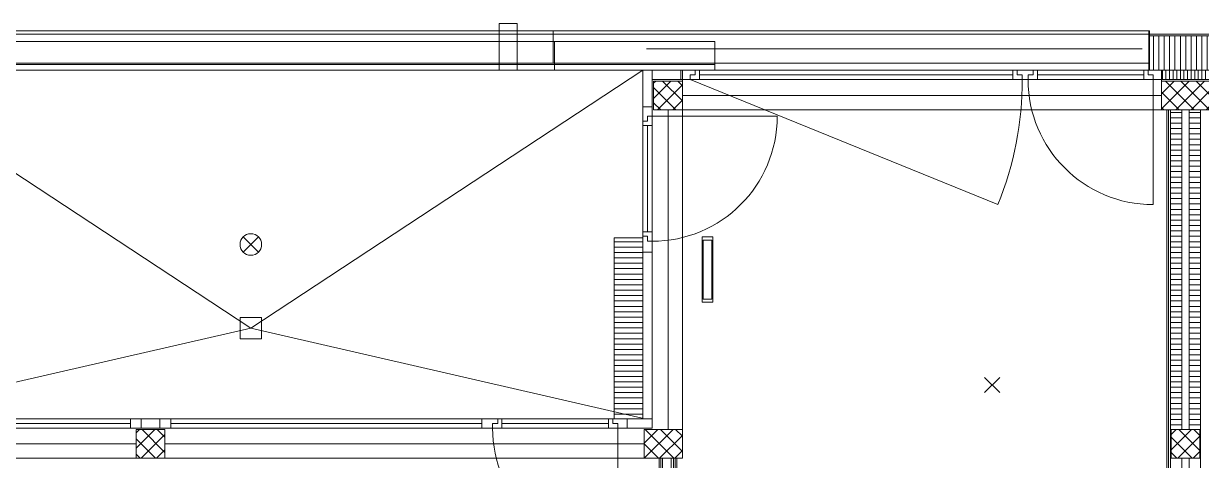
# Model space of a CAD drawing. Extents: x -5275 to 65950, y -3225 to 18875.
# Drawn here: x 15041 to 23236, y 13110 to 16150 of the extents above; entities that cross this region are included whole.
import ezdxf

# ---------------------------------------------------------------- set-up
doc = ezdxf.new("R2010")
doc.units = 0
doc.header["$LTSCALE"] = 50
doc.layers.get('0').update_dxf_attribs({"lineweight": 25})
doc.layers.add('Zargen Fenster', color=7, linetype='Continuous', lineweight=25)

# ---------------------------------------------------------------- blocks, each defined once
blk = doc.blocks.new('Blockreferenz-A0MJL01ZFC', base_point=(22989.4, 15760))
at = {"layer": 'Zargen Fenster', "color": 8, "lineweight": 13, "true_color": 0x808080}
for p, q in [((22989.4, 15760), (22989.4, 15825)), ((23014.4, 15760), (23014.4, 15825)), ((23039.4, 15760), (23039.4, 15825)), ((23064.4, 15760), (23064.4, 15825)), ((23089.4, 15760), (23089.4, 15825)), ((23114.4, 15760), (23114.4, 15825)), ((23139.4, 15760), (23139.4, 15825)), ((23164.4, 15760), (23164.4, 15825)), ((23189.4, 15760), (23189.4, 15825)), ((23214.4, 15760), (23214.4, 15825)), ((23239.4, 15760), (23239.4, 15825)), ((23264.4, 15760), (23264.4, 15825))]:
    blk.add_line(p, q, dxfattribs=at)
blk = doc.blocks.new('Blockreferenz-A0MJL045FC', base_point=(22901.9, 15825))
at = {"layer": 'Zargen Fenster', "color": 8, "lineweight": 13, "true_color": 0x808080}
for p, q in [((22901.9, 15825), (22901.9, 16065)), ((22939.4, 15825), (22939.4, 16065)), ((22976.9, 15825), (22976.9, 16065)), ((23014.4, 15825), (23014.4, 16065)), ((23051.9, 15825), (23051.9, 16065)), ((23089.4, 15825), (23089.4, 16065)), ((23126.9, 15825), (23126.9, 16065)), ((23164.4, 15825), (23164.4, 16065)), ((23201.9, 15825), (23201.9, 16065)), ((23239.4, 15825), (23239.4, 16065)), ((23276.9, 15825), (23276.9, 16065)), ((23314.4, 15825), (23314.4, 16065)), ((23351.9, 15825), (23351.9, 16065))]:
    blk.add_line(p, q, dxfattribs=at)
blk = doc.blocks.new('Blockreferenz-A0MJL049FC', base_point=(23150, 13356.9))
at = {"layer": 'Zargen Fenster', "color": 8, "lineweight": 13, "true_color": 0x808080}
for p, q in [((23150, 15531.9), (23230, 15531.9)), ((23150, 15494.4), (23230, 15494.4)), ((23150, 15456.9), (23230, 15456.9)), ((23150, 15419.4), (23230, 15419.4)), ((23150, 15381.9), (23230, 15381.9)), ((23150, 15344.4), (23230, 15344.4)), ((23150, 15306.9), (23230, 15306.9)), ((23150, 15269.4), (23230, 15269.4)), ((23150, 15231.9), (23230, 15231.9)), ((23150, 15194.4), (23230, 15194.4)), ((23150, 15156.9), (23230, 15156.9)), ((23150, 15119.4), (23230, 15119.4)), ((23150, 15081.9), (23230, 15081.9)), ((23150, 15044.4), (23230, 15044.4)), ((23150, 15006.9), (23230, 15006.9)), ((23150, 14969.4), (23230, 14969.4)), ((23150, 14931.9), (23230, 14931.9)), ((23150, 14894.4), (23230, 14894.4)), ((23150, 14856.9), (23230, 14856.9)), ((23150, 14819.4), (23230, 14819.4)), ((23150, 14781.9), (23230, 14781.9)), ((23150, 14744.4), (23230, 14744.4)), ((23150, 14706.9), (23230, 14706.9)), ((23150, 14669.4), (23230, 14669.4)), ((23150, 14631.9), (23230, 14631.9)), ((23150, 14594.4), (23230, 14594.4)), ((23150, 14556.9), (23230, 14556.9)), ((23150, 14519.4), (23230, 14519.4)), ((23150, 14481.9), (23230, 14481.9)), ((23150, 14444.4), (23230, 14444.4)), ((23150, 14406.9), (23230, 14406.9)), ((23150, 14369.4), (23230, 14369.4)), ((23150, 14331.9), (23230, 14331.9)), ((23150, 14294.4), (23230, 14294.4)), ((23150, 14256.9), (23230, 14256.9)), ((23150, 14219.4), (23230, 14219.4)), ((23150, 14181.9), (23230, 14181.9)), ((23150, 14144.4), (23230, 14144.4)), ((23150, 14106.9), (23230, 14106.9)), ((23150, 14069.4), (23230, 14069.4)), ((23150, 14031.9), (23230, 14031.9)), ((23150, 13994.4), (23230, 13994.4)), ((23150, 13956.9), (23230, 13956.9)), ((23150, 13919.4), (23230, 13919.4)), ((23150, 13881.9), (23230, 13881.9)), ((23150, 13844.4), (23230, 13844.4)), ((23150, 13806.9), (23230, 13806.9)), ((23150, 13769.4), (23230, 13769.4)), ((23150, 13731.9), (23230, 13731.9)), ((23150, 13694.4), (23230, 13694.4)), ((23150, 13656.9), (23230, 13656.9)), ((23150, 13619.4), (23230, 13619.4)), ((23150, 13581.9), (23230, 13581.9)), ((23150, 13544.4), (23230, 13544.4)), ((23150, 13506.9), (23230, 13506.9)), ((23150, 13469.4), (23230, 13469.4)), ((23150, 13431.9), (23230, 13431.9)), ((23150, 13394.4), (23230, 13394.4)), ((23150, 13356.9), (23230, 13356.9))]:
    blk.add_line(p, q, dxfattribs=at)
blk = doc.blocks.new('Blockreferenz-A0MJL04BFC', base_point=(23020, 13356.9))
at = {"layer": 'Zargen Fenster', "color": 8, "lineweight": 13, "true_color": 0x808080}
for p, q in [((23020, 15531.9), (23100, 15531.9)), ((23020, 15494.4), (23100, 15494.4)), ((23020, 15456.9), (23100, 15456.9)), ((23020, 15419.4), (23100, 15419.4)), ((23020, 15381.9), (23100, 15381.9)), ((23020, 15344.4), (23100, 15344.4)), ((23020, 15306.9), (23100, 15306.9)), ((23020, 15269.4), (23100, 15269.4)), ((23020, 15231.9), (23100, 15231.9)), ((23020, 15194.4), (23100, 15194.4)), ((23020, 15156.9), (23100, 15156.9)), ((23020, 15119.4), (23100, 15119.4)), ((23020, 15081.9), (23100, 15081.9)), ((23020, 15044.4), (23100, 15044.4)), ((23020, 15006.9), (23100, 15006.9)), ((23020, 14969.4), (23100, 14969.4)), ((23020, 14931.9), (23100, 14931.9)), ((23020, 14894.4), (23100, 14894.4)), ((23020, 14856.9), (23100, 14856.9)), ((23020, 14819.4), (23100, 14819.4)), ((23020, 14781.9), (23100, 14781.9)), ((23020, 14744.4), (23100, 14744.4)), ((23020, 14706.9), (23100, 14706.9)), ((23020, 14669.4), (23100, 14669.4)), ((23020, 14631.9), (23100, 14631.9)), ((23020, 14594.4), (23100, 14594.4)), ((23020, 14556.9), (23100, 14556.9)), ((23020, 14519.4), (23100, 14519.4)), ((23020, 14481.9), (23100, 14481.9)), ((23020, 14444.4), (23100, 14444.4)), ((23020, 14406.9), (23100, 14406.9)), ((23020, 14369.4), (23100, 14369.4)), ((23020, 14331.9), (23100, 14331.9)), ((23020, 14294.4), (23100, 14294.4)), ((23020, 14256.9), (23100, 14256.9)), ((23020, 14219.4), (23100, 14219.4)), ((23020, 14181.9), (23100, 14181.9)), ((23020, 14144.4), (23100, 14144.4)), ((23020, 14106.9), (23100, 14106.9)), ((23020, 14069.4), (23100, 14069.4)), ((23020, 14031.9), (23100, 14031.9)), ((23020, 13994.4), (23100, 13994.4)), ((23020, 13956.9), (23100, 13956.9)), ((23020, 13919.4), (23100, 13919.4)), ((23020, 13881.9), (23100, 13881.9)), ((23020, 13844.4), (23100, 13844.4)), ((23020, 13806.9), (23100, 13806.9)), ((23020, 13769.4), (23100, 13769.4)), ((23020, 13731.9), (23100, 13731.9)), ((23020, 13694.4), (23100, 13694.4)), ((23020, 13656.9), (23100, 13656.9)), ((23020, 13619.4), (23100, 13619.4)), ((23020, 13581.9), (23100, 13581.9)), ((23020, 13544.4), (23100, 13544.4)), ((23020, 13506.9), (23100, 13506.9)), ((23020, 13469.4), (23100, 13469.4)), ((23020, 13431.9), (23100, 13431.9)), ((23020, 13394.4), (23100, 13394.4)), ((23020, 13356.9), (23100, 13356.9))]:
    blk.add_line(p, q, dxfattribs=at)
blk = doc.blocks.new('Blockreferenz-A0MJL04JFC', base_point=(23025, 13125))
at = {"layer": 'Zargen Fenster', "color": 8, "lineweight": 13, "true_color": 0x808080}
for p, q in [((23025, 13289.7), (23060.3, 13325)), ((23025, 13183.6), (23166.4, 13325)), ((23072.4, 13125), (23225, 13277.6)), ((23225, 13178), (23078, 13325)), ((23225, 13284), (23184, 13325)), ((23171.9, 13125), (23025, 13271.9)), ((23065.8, 13125), (23025, 13165.8)), ((23178.5, 13125), (23225, 13171.5))]:
    blk.add_line(p, q, dxfattribs=at)
blk = doc.blocks.new('Blockreferenz-A0MJL04PFC', base_point=(22957.5, 15550))
at = {"layer": 'Zargen Fenster', "color": 8, "lineweight": 13, "true_color": 0x808080}
for p, q in [((22957.5, 15661.7), (23045.8, 15750)), ((22957.5, 15555.7), (23151.8, 15750)), ((23186.4, 15550), (22986.4, 15750)), ((23057.9, 15550), (23257.9, 15750)), ((23292.5, 15550), (23092.5, 15750)), ((23292.5, 15656), (23198.5, 15750)), ((23080.3, 15550), (22957.5, 15672.8)), ((23164, 15550), (23292.5, 15678.5)), ((23270, 15550), (23292.5, 15572.5)), ((22974.3, 15550), (22957.5, 15566.8))]:
    blk.add_line(p, q, dxfattribs=at)
blk = doc.blocks.new('Blockreferenz-A0MJL0BJFC', base_point=(15825, 13125))
at = {"layer": 'Zargen Fenster', "color": 8, "lineweight": 13, "true_color": 0x808080}
for p, q in [((15825, 13302.2), (15847.8, 13325)), ((15825, 13196.1), (15953.9, 13325)), ((15859.9, 13125), (16025, 13290.1)), ((16025, 13165.5), (15865.5, 13325)), ((16025, 13271.5), (15971.5, 13325)), ((15959.4, 13125), (15825, 13259.4)), ((15853.3, 13125), (15825, 13153.3)), ((15966, 13125), (16025, 13184))]:
    blk.add_line(p, q, dxfattribs=at)
blk = doc.blocks.new('Blockreferenz-A0MJL0BLFC', base_point=(19425, 15550))
at = {"layer": 'Zargen Fenster', "color": 8, "lineweight": 13, "true_color": 0x808080}
for p, q in [((19425, 15735.5), (19439.5, 15750)), ((19425, 15629.4), (19545.6, 15750)), ((19625, 15611.2), (19486.2, 15750)), ((19625, 15717.3), (19592.3, 15750)), ((19580.2, 15550), (19425, 15705.2)), ((19451.7, 15550), (19625, 15723.3)), ((19474.1, 15550), (19425, 15599.1)), ((19557.7, 15550), (19625, 15617.3))]:
    blk.add_line(p, q, dxfattribs=at)
blk = doc.blocks.new('Blockreferenz-A0MJL0BRFC', base_point=(19360, 13125))
at = {"layer": 'Zargen Fenster', "color": 8, "lineweight": 13, "true_color": 0x808080}
for p, q in [((19360, 13231), (19454, 13325)), ((19360.1, 13125), (19560.1, 13325)), ((19565.6, 13125), (19365.6, 13325)), ((19466.2, 13125), (19625, 13283.8)), ((19625, 13171.7), (19471.7, 13325)), ((19625, 13277.8), (19577.8, 13325)), ((19459.6, 13125), (19360, 13224.6)), ((19572.2, 13125), (19625, 13177.8))]:
    blk.add_line(p, q, dxfattribs=at)
blk = doc.blocks.new('Blockreferenz-A0MJL0E1FC', base_point=(19150, 13431.9))
at = {"layer": 'Zargen Fenster', "color": 8, "lineweight": 13, "true_color": 0x808080}
for p, q in [((19150, 14631.9), (19350, 14631.9)), ((19150, 14594.4), (19350, 14594.4)), ((19150, 14556.9), (19350, 14556.9)), ((19150, 14519.4), (19350, 14519.4)), ((19150, 14481.9), (19350, 14481.9)), ((19150, 14444.4), (19350, 14444.4)), ((19150, 14406.9), (19350, 14406.9)), ((19150, 14369.4), (19350, 14369.4)), ((19150, 14331.9), (19350, 14331.9)), ((19150, 14294.4), (19350, 14294.4)), ((19150, 14256.9), (19350, 14256.9)), ((19150, 14219.4), (19350, 14219.4)), ((19150, 14181.9), (19350, 14181.9)), ((19150, 14144.4), (19350, 14144.4)), ((19150, 14106.9), (19350, 14106.9)), ((19150, 14069.4), (19350, 14069.4)), ((19150, 14031.9), (19350, 14031.9)), ((19150, 13994.4), (19350, 13994.4)), ((19150, 13956.9), (19350, 13956.9)), ((19150, 13919.4), (19350, 13919.4)), ((19150, 13881.9), (19350, 13881.9)), ((19150, 13844.4), (19350, 13844.4)), ((19150, 13806.9), (19350, 13806.9)), ((19150, 13769.4), (19350, 13769.4)), ((19150, 13731.9), (19350, 13731.9)), ((19150, 13694.4), (19350, 13694.4)), ((19150, 13656.9), (19350, 13656.9)), ((19150, 13619.4), (19350, 13619.4)), ((19150, 13581.9), (19350, 13581.9)), ((19150, 13544.4), (19350, 13544.4)), ((19150, 13506.9), (19350, 13506.9)), ((19150, 13469.4), (19350, 13469.4)), ((19150, 13431.9), (19350, 13431.9))]:
    blk.add_line(p, q, dxfattribs=at)

msp = doc.modelspace()

# ---------------------------------------------------------------- hatches: boundary and pattern name
at = {"layer": 'Zargen Fenster', "linetype": 'Continuous', "lineweight": 13, "true_color": 0x808080}
msp.add_hatch(color=8, dxfattribs=at).paths.add_polyline_path([(22870, 16100), (22870, 15825), (22875, 15825), (22875, 16100)], flags=0)

# ---------------------------------------------------------------- linework, layer by layer
at = {"layer": 'Zargen Fenster', "color": 8, "linetype": 'Continuous', "lineweight": 13, "true_color": 0x808080}
for p, q in [((18475, 16150), (18350, 16150)), ((18350, 16150), (18350, 15825)), ((18475, 16150), (18475, 15825)), ((56455, 16075), (-425, 16075)), ((22875, 16100), (10055, 16100)), ((18725, 15875), (18725, 16100)), ((22870, 15825), (22870, 16100)), ((22875, 16100), (22875, 15825)), ((23375, 16065), (22875, 16065)), ((19850, 16025), (13920, 16025)), ((18735, 16025), (18735, 15825)), ((19850, 16025), (19850, 15825)), ((22825, 15975), (19375, 15975)), ((10055, 15875), (22875, 15875)), ((16622.5, 14030), (13895, 15825)), ((19850, 15865), (13920, 15865)), ((13920, 15825), (65950, 15825)), ((16622.5, 14030), (19350, 15825)), ((19350, 13400), (19350, 15825)), ((19415, 13335), (19415, 15825)), ((19615, 15825), (19615, 15760)), ((19625, 13125), (19625, 15825)), ((19715, 15792.5), (19715, 15825)), ((19745, 15825), (19745, 15760)), ((21925, 15760), (21925, 15825)), ((21955, 15792.5), (21955, 15825)), ((22065, 15792.5), (22065, 15825)), ((22095, 15825), (22095, 15760)), ((22835, 15825), (22835, 15760)), ((22865, 15792.5), (22865, 15825)), ((22957.5, 15825), (22957.5, 15550)), ((22965, 15760), (22965, 15825)), ((19745, 15760), (19415, 15760)), ((19625, 15750), (19425, 15750)), ((19425, 15750), (19425, 15550)), ((19680, 15792.5), (19715, 15792.5)), ((19680, 15760), (19680, 15792.5)), ((21819.9, 14890), (19680, 15760)), ((21925, 15792.5), (19745, 15792.5)), ((19745, 15760), (26900, 15760)), ((21990, 15792.5), (21955, 15792.5)), ((21990, 15760), (21990, 15792.5)), ((22030, 15792.5), (22065, 15792.5)), ((22030, 15760), (22030, 15792.5)), ((22095, 15792.5), (22835, 15792.5)), ((22900, 15792.5), (22865, 15792.5)), ((22900, 15792.5), (22900, 14890)), ((22957.5, 15750), (23292.5, 15750)), ((22957.5, 15650), (19625, 15650)), ((19415, 15570), (19350, 15570)), ((19382.5, 15505), (19382.5, 15470)), ((19382.5, 15505), (20285, 15505)), ((26825, 15550), (19425, 15550)), ((19525, 13325), (19525, 15550)), ((22995, 15550), (22995, 9155)), ((23007.5, 9155), (23007.5, 15550)), ((23020, 6195), (23020, 15550)), ((23100, 15550), (23100, 13325)), ((23150, 13325), (23150, 15550)), ((23230, 6195), (23230, 15550)), ((19382.5, 15470), (19350, 15470)), ((19415, 15440), (19350, 15440)), ((19382.5, 15440), (19382.5, 14700)), ((19350, 14700), (19415, 14700)), ((19382.5, 14670), (19350, 14670)), ((19382.5, 14635), (19382.5, 14670)), ((16569.5, 14559.5), (16675.5, 14665.5)), ((16675.5, 14559.5), (16569.5, 14665.5)), ((19350, 14660), (19150, 14660)), ((19150, 14660), (19150, 13400)), ((19415, 14635), (19382.5, 14635)), ((19838, 14665), (19762, 14665)), ((19762, 14665), (19762, 14210)), ((19829.5, 14642.5), (19770.5, 14642.5)), ((19770.5, 14642.5), (19770.5, 14232.5)), ((19829.5, 14232.5), (19829.5, 14642.5)), ((19838, 14210), (19838, 14665)), ((19350, 14560), (19415, 14560)), ((19762, 14210), (19838, 14210)), ((19770.5, 14232.5), (19829.5, 14232.5)), ((16697.5, 14105), (16547.5, 14105)), ((16547.5, 14105), (16547.5, 13955)), ((16697.5, 13955), (16697.5, 14105)), ((16622.5, 14030), (13900, 13405)), ((16622.5, 14030), (19345, 13405)), ((16547.5, 13955), (16697.5, 13955)), ((21727, 13582), (21833, 13688)), ((21833, 13582), (21727, 13688)), ((19415, 13400), (13830, 13400)), ((14105, 13367.5), (15785, 13367.5)), ((15785, 13400), (15785, 13335)), ((15860, 13335), (15860, 13400)), ((15990, 13335), (15990, 13400)), ((16065, 13400), (16065, 13335)), ((18230, 13367.5), (16065, 13367.5)), ((18230, 13335), (18230, 13400)), ((18305, 13367.5), (18340, 13367.5)), ((18305, 13335), (18305, 13367.5)), ((18340, 13367.5), (18340, 13400)), ((18370, 13400), (18370, 13335)), ((18370, 13367.5), (19110, 13367.5)), ((19110, 13335), (19110, 13400)), ((19140, 13367.5), (19140, 13400)), ((19175, 13367.5), (19140, 13367.5)), ((19175, 13367.5), (19175, 12465)), ((19240, 13400), (19240, 13335)), ((19415, 13335), (13620, 13335)), ((16025, 13325), (15825, 13325)), ((15825, 13325), (15825, 13125)), ((16025, 13125), (16025, 13325)), ((19625, 13325), (19360, 13325)), ((19360, 13325), (19360, 13125)), ((23020, 13325), (23230, 13325)), ((23025, 13125), (23025, 13325)), ((23225, 13325), (23225, 13125)), ((15825, 13225), (13960, 13225)), ((16025, 13225), (19360, 13225)), ((13960, 13125), (19625, 13125)), ((19462.5, 9125), (19462.5, 13125)), ((19475, 9125), (19475, 13125)), ((19487.5, 13125), (19487.5, 9125)), ((19547.5, 9125), (19547.5, 13125)), ((19562.5, 9125), (19562.5, 13125)), ((19575, 13125), (19575, 9125)), ((19587.5, 13125), (19587.5, 9125)), ((23230, 13125), (23020, 13125)), ((23100, 13125), (23100, 9125)), ((23150, 9125), (23150, 13125))]:
    msp.add_line(p, q, dxfattribs=at)
msp.add_circle((16622.5, 14612.5), 75, dxfattribs=at)
for centre, radius, start, end in [((19680, 15760), 2310, 337.87533, 0), ((22900, 15760), 870, 180, 270), ((19415, 15505), 870, 270, 0), ((19175, 13335), 870, 180, 270)]:
    msp.add_arc(centre, radius, start, end, dxfattribs=at)

# ---------------------------------------------------------------- block references
for name, p in [('Blockreferenz-A0MJL045FC', (22901.9, 15825)), ('Blockreferenz-A0MJL01ZFC', (22989.4, 15760)), ('Blockreferenz-A0MJL0BLFC', (19425, 15550)), ('Blockreferenz-A0MJL04PFC', (22957.5, 15550)), ('Blockreferenz-A0MJL04BFC', (23020, 13356.9)), ('Blockreferenz-A0MJL049FC', (23150, 13356.9)), ('Blockreferenz-A0MJL0E1FC', (19150, 13431.9)), ('Blockreferenz-A0MJL0BJFC', (15825, 13125)), ('Blockreferenz-A0MJL0BRFC', (19360, 13125)), ('Blockreferenz-A0MJL04JFC', (23025, 13125))]:
    msp.add_blockref(name, p)

doc.saveas('drawing.dxf')
